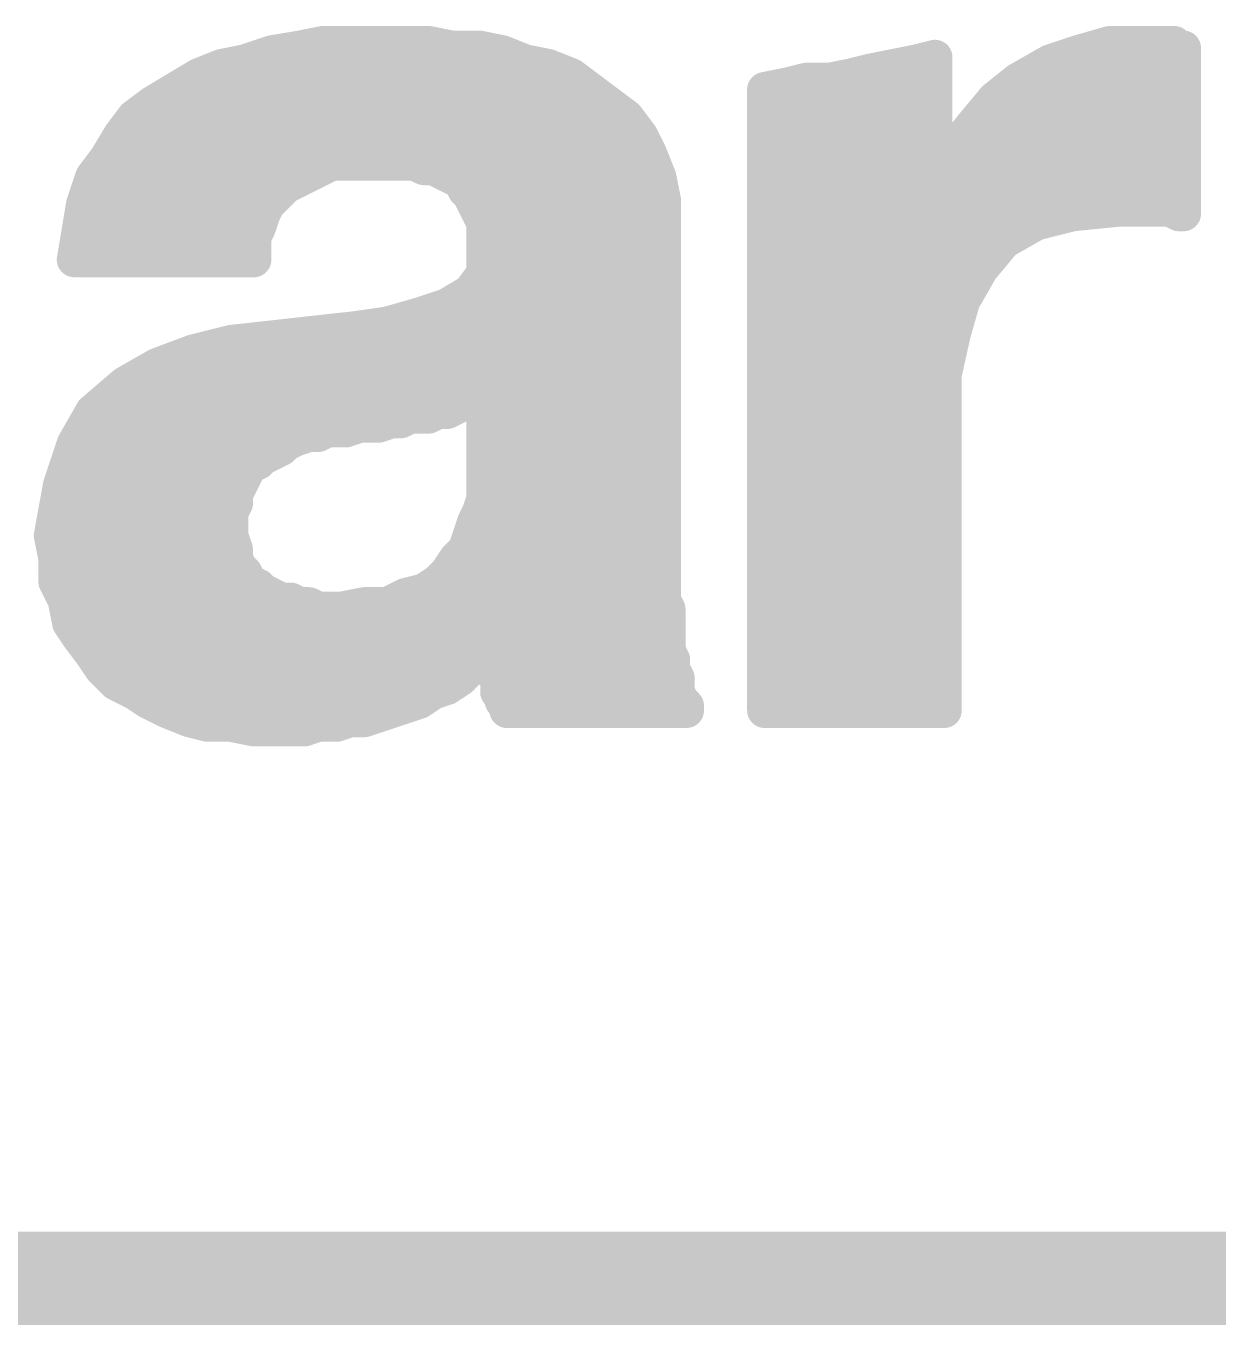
# Model space of a CAD drawing. Extents: x -53 to 61, y -36 to 25.
# Drawn here: x 8.834 to 11.425, y -10.516 to -7.691 of the extents above; entities that cross this region are included whole.
import ezdxf

# ---------------------------------------------------------------- set-up
doc = ezdxf.new("R2010")
doc.units = 0
for name, color, linetype in [('1', 12, 'CONTINUOUS'), ('16', 132, 'CONTINUOUS'), ('20', 53, 'CONTINUOUS'), ('21', 41, 'CONTINUOUS')]:
    doc.layers.add(name, color=color, linetype=linetype)

msp = doc.modelspace()

# ---------------------------------------------------------------- linework, layer by layer
at = {"layer": '1', "const_width": 0.2032}
msp.add_lwpolyline([(-26.162, -10.414), (26.162, -10.414)], dxfattribs=at)
at = {"layer": '16', "const_width": 0.2032}
msp.add_lwpolyline([(-26.162, -10.414), (26.162, -10.414)], dxfattribs=at)
at = {"layer": '20', "const_width": 0.2032}
msp.add_lwpolyline([(-18.2245, -10.414), (18.2245, -10.414)], dxfattribs=at)
at = {"layer": '21', "const_width": 0.0762}
for points in [[(9.3695, -7.7495), (9.4295, -7.7395)], [(9.4295, -7.7395), (9.4795, -7.7295)], [(9.4795, -7.7295), (9.7095, -7.7295)], [(9.7095, -7.7295), (9.7595, -7.7395)], [(9.7595, -7.7395), (9.8195, -7.7395)], [(9.8195, -7.7395), (9.8695, -7.7495)], [(11.1195, -7.7495), (11.1895, -7.7295)], [(11.1895, -7.7295), (11.3295, -7.7295)], [(11.3295, -7.7295), (11.3395, -7.7395)], [(11.3395, -7.7395), (11.3495, -7.7395)], [(11.3495, -7.7395), (11.3495, -8.0995)], [(9.2595, -7.7795), (9.3095, -7.7695)], [(9.295, -7.7724), (9.934, -7.7724)], [(9.3095, -7.7695), (9.3695, -7.7495)], [(9.8695, -7.7495), (9.9195, -7.7695)], [(9.9195, -7.7695), (9.9695, -7.7795)], [(10.7195, -7.7795), (10.7695, -7.7695)], [(10.755, -7.7724), (10.8095, -7.7724)], [(10.7695, -7.7695), (10.8095, -7.7595)], [(10.8095, -7.7595), (10.8095, -8.0295)], [(10.9895, -7.8095), (11.0595, -7.7695)], [(11.0544, -7.7724), (11.3495, -7.7724)], [(11.0595, -7.7695), (11.1195, -7.7495)], [(9.1595, -7.8295), (9.2095, -7.7995)], [(9.2095, -7.7995), (9.2595, -7.7795)], [(9.9695, -7.7795), (10.0195, -7.7995)], [(10.0195, -7.7995), (10.0595, -7.8295)], [(10.5795, -7.8095), (10.6295, -7.7995)], [(10.6295, -7.7995), (10.6695, -7.7895)], [(10.6695, -7.7895), (10.7195, -7.7795)], [(9.1095, -7.8595), (9.1595, -7.8295)], [(10.0595, -7.8295), (10.0995, -7.8595)], [(10.4395, -7.8295), (10.4895, -7.8195)], [(10.4395, -7.9995), (10.4395, -7.8295)], [(10.4895, -7.8195), (10.5295, -7.8095)], [(10.5295, -7.8095), (10.5795, -7.8095)], [(10.9395, -7.8495), (10.9895, -7.8095)], [(9.0695, -7.8895), (9.1095, -7.8595)], [(9.1277, -7.8486), (10.085, -7.8486)], [(10.0995, -7.8595), (10.1395, -7.8895)], [(10.4395, -7.8486), (10.8095, -7.8486)], [(10.8895, -7.9095), (10.9395, -7.8495)], [(10.9406, -7.8486), (11.3495, -7.8486)], [(9.0395, -7.9295), (9.0695, -7.8895)], [(10.1395, -7.8895), (10.1695, -7.9295)], [(10.8495, -7.9595), (10.8895, -7.9095)], [(9.0095, -7.9795), (9.0395, -7.9295)], [(9.043, -7.9248), (10.166, -7.9248)], [(10.1695, -7.9295), (10.1895, -7.9695)], [(10.4395, -7.9248), (10.8095, -7.9248)], [(10.8773, -7.9248), (11.3495, -7.9248)], [(10.1895, -7.9695), (10.2095, -8.0195)], [(10.8095, -8.0295), (10.8495, -7.9595)], [(8.9795, -8.0195), (9.0095, -7.9795)], [(8.9934, -8.001), (9.4765, -8.001)], [(9.4795, -7.9995), (9.4595, -8.0095)], [(9.4995, -7.9895), (9.4795, -7.9995)], [(9.6795, -7.9895), (9.4995, -7.9895)], [(9.6995, -7.9995), (9.6795, -7.9895)], [(9.7195, -7.9995), (9.6995, -7.9995)], [(9.7395, -8.0095), (9.7195, -7.9995)], [(9.7225, -8.001), (10.2021, -8.001)], [(10.4395, -9.1795), (10.4395, -7.9995)], [(10.4395, -8.001), (10.8095, -8.001)], [(10.8258, -8.001), (11.3495, -8.001)], [(8.9595, -8.0795), (8.9795, -8.0195)], [(9.4195, -8.0295), (9.3995, -8.0395)], [(9.4395, -8.0195), (9.4195, -8.0295)], [(9.4595, -8.0095), (9.4395, -8.0195)], [(9.7595, -8.0195), (9.7395, -8.0095)], [(9.7795, -8.0295), (9.7595, -8.0195)], [(9.7895, -8.0495), (9.7795, -8.0295)], [(10.2095, -8.0195), (10.2195, -8.0695)], [(9.3895, -8.0495), (9.3695, -8.0695)], [(9.3995, -8.0395), (9.3895, -8.0495)], [(9.7995, -8.0595), (9.7895, -8.0495)], [(8.9495, -8.1395), (8.9595, -8.0795)], [(8.9603, -8.0772), (9.3618, -8.0772)], [(9.3595, -8.0795), (9.3495, -8.0995)], [(9.3695, -8.0695), (9.3595, -8.0795)], [(9.8095, -8.0795), (9.7995, -8.0595)], [(9.8084, -8.0772), (10.2195, -8.0772)], [(9.8195, -8.0995), (9.8095, -8.0795)], [(10.2195, -8.0695), (10.2195, -8.9395)], [(10.4395, -8.0772), (11.3495, -8.0772)], [(9.3495, -8.0995), (9.3395, -8.1295)], [(9.8295, -8.1195), (9.8195, -8.0995)], [(11.1095, -8.0995), (11.0295, -8.1195)], [(11.2095, -8.0895), (11.1095, -8.0995)], [(11.3195, -8.0895), (11.2095, -8.0895)], [(11.3395, -8.0995), (11.3195, -8.0895)], [(11.3495, -8.0995), (11.3395, -8.0995)], [(8.9395, -8.1995), (8.9495, -8.1395)], [(9.3395, -8.1295), (9.3295, -8.1495)], [(9.8295, -8.2295), (9.8295, -8.1195)], [(11.0295, -8.1195), (10.9595, -8.1595)], [(8.9472, -8.1534), (9.3295, -8.1534)], [(9.3295, -8.1495), (9.3295, -8.1995)], [(9.8295, -8.1534), (10.2195, -8.1534)], [(10.4395, -8.1534), (10.9702, -8.1534)], [(10.9595, -8.1595), (10.9095, -8.2195)], [(9.3295, -8.1995), (8.9395, -8.1995)], [(10.9095, -8.2195), (10.8695, -8.2895)], [(9.7995, -8.2695), (9.8295, -8.2295)], [(9.8294, -8.2296), (10.2195, -8.2296)], [(10.4395, -8.2296), (10.9037, -8.2296)], [(9.7495, -8.2995), (9.7995, -8.2695)], [(9.6895, -8.3195), (9.7495, -8.2995)], [(9.7306, -8.3058), (10.2195, -8.3058)], [(10.4395, -8.3058), (10.8648, -8.3058)], [(10.8695, -8.2895), (10.8495, -8.3595)], [(9.5495, -8.3495), (9.6195, -8.3395)], [(9.6195, -8.3395), (9.6895, -8.3195)], [(9.6195, -8.3395), (9.6695, -8.5395)], [(9.6695, -8.5395), (9.6195, -8.3395)], [(9.2795, -8.3795), (9.3695, -8.3695)], [(9.3695, -8.3695), (9.4595, -8.3595)], [(9.4495, -8.5795), (9.3695, -8.3695)], [(9.3695, -8.3695), (9.4495, -8.5795)], [(9.4595, -8.3595), (9.5495, -8.3495)], [(10.8495, -8.3595), (10.8295, -8.4495)], [(9.1995, -8.3995), (9.2795, -8.3795)], [(9.2695, -8.382), (9.3743, -8.382)], [(9.3743, -8.382), (9.6301, -8.382)], [(9.6301, -8.382), (10.2195, -8.382)], [(10.4395, -8.382), (10.8445, -8.382)], [(9.1195, -8.4295), (9.1995, -8.3995)], [(9.0495, -8.4695), (9.1195, -8.4295)], [(10.8295, -8.4495), (10.8295, -9.1795)], [(8.9795, -8.5295), (9.0495, -8.4695)], [(9.0693, -8.4582), (9.4033, -8.4582)], [(9.4033, -8.4582), (9.6492, -8.4582)], [(9.6492, -8.4582), (10.2195, -8.4582)], [(10.4395, -8.4582), (10.8295, -8.4582)], [(9.7895, -8.5095), (9.7695, -8.5195)], [(9.8095, -8.5095), (9.7895, -8.5095)], [(9.8195, -8.4995), (9.8095, -8.5095)], [(9.8295, -8.4895), (9.8195, -8.4995)], [(9.8295, -8.7195), (9.8295, -8.4895)], [(8.9395, -8.5995), (8.9795, -8.5295)], [(8.9767, -8.5344), (9.4323, -8.5344)], [(9.4323, -8.5344), (9.6682, -8.5344)], [(9.6682, -8.5344), (9.7197, -8.5344)], [(9.7295, -8.5295), (9.7095, -8.5395)], [(9.7495, -8.5295), (9.7295, -8.5295)], [(9.7695, -8.5195), (9.7495, -8.5295)], [(9.8295, -8.5344), (10.2195, -8.5344)], [(10.4395, -8.5344), (10.8295, -8.5344)], [(9.5595, -8.5595), (9.5295, -8.5695)], [(9.5995, -8.5595), (9.5595, -8.5595)], [(9.6295, -8.5495), (9.5995, -8.5595)], [(9.6495, -8.5495), (9.6295, -8.5495)], [(9.6695, -8.5395), (9.6495, -8.5495)], [(9.7095, -8.5395), (9.6695, -8.5395)], [(9.4195, -8.5895), (9.3995, -8.5995)], [(9.4495, -8.5795), (9.4195, -8.5895)], [(9.4695, -8.5795), (9.4495, -8.5795)], [(9.4895, -8.5695), (9.4695, -8.5795)], [(9.5295, -8.5695), (9.4895, -8.5695)], [(8.9095, -8.6895), (8.9395, -8.5995)], [(8.9358, -8.6106), (9.3873, -8.6106)], [(9.3695, -8.6195), (9.3495, -8.6295)], [(9.3895, -8.6095), (9.3695, -8.6195)], [(9.3995, -8.5995), (9.3895, -8.6095)], [(9.8295, -8.6106), (10.2195, -8.6106)], [(10.4395, -8.6106), (10.8295, -8.6106)], [(9.3195, -8.6495), (9.3095, -8.6695)], [(9.3395, -8.6395), (9.3195, -8.6495)], [(9.3495, -8.6295), (9.3395, -8.6395)], [(9.3095, -8.6695), (9.2995, -8.6895)], [(8.8895, -8.7995), (8.9095, -8.6895)], [(8.9104, -8.6868), (9.3009, -8.6868)], [(9.2995, -8.6895), (9.2895, -8.7095)], [(9.8295, -8.6868), (10.2195, -8.6868)], [(10.4395, -8.6868), (10.8295, -8.6868)], [(9.2895, -8.7295), (9.2795, -8.7495)], [(9.2895, -8.7095), (9.2895, -8.7295)], [(9.8195, -8.7495), (9.8295, -8.7195)], [(8.8961, -8.763), (9.2795, -8.763)], [(9.2795, -8.7495), (9.2795, -8.7995)], [(9.8095, -8.7695), (9.8195, -8.7495)], [(9.8128, -8.763), (10.2195, -8.763)], [(10.4395, -8.763), (10.8295, -8.763)], [(9.7995, -8.7995), (9.8095, -8.7695)], [(8.8995, -8.8495), (8.8895, -8.7995)], [(9.2795, -8.7995), (9.2895, -8.8295)], [(9.7895, -8.8295), (9.7995, -8.7995)], [(8.8974, -8.8392), (9.2895, -8.8392)], [(8.8995, -8.8995), (8.8995, -8.8495)], [(9.2895, -8.8295), (9.2895, -8.8495)], [(9.2895, -8.8495), (9.2995, -8.8695)], [(9.7495, -8.8795), (9.7695, -8.8495)], [(9.7695, -8.8495), (9.7895, -8.8295)], [(9.7798, -8.8392), (10.2195, -8.8392)], [(10.4395, -8.8392), (10.8295, -8.8392)], [(9.2995, -8.8695), (9.3095, -8.8795)], [(8.9195, -8.9395), (8.8995, -8.8995)], [(9.3095, -8.8795), (9.3195, -8.8995)], [(9.3195, -8.8995), (9.3395, -8.9095)], [(9.6995, -8.9195), (9.7295, -8.8995)], [(9.7295, -8.8995), (9.7495, -8.8795)], [(8.9075, -8.9154), (9.3454, -8.9154)], [(9.3395, -8.9095), (9.3495, -8.9195)], [(9.3495, -8.9195), (9.3695, -8.9295)], [(9.3695, -8.9295), (9.3895, -8.9395)], [(9.6195, -8.9495), (9.6595, -8.9295)], [(9.6595, -8.9295), (9.6995, -8.9195)], [(9.7057, -8.9154), (10.2195, -8.9154)], [(10.4395, -8.9154), (10.8295, -8.9154)], [(8.9295, -8.9895), (8.9195, -8.9395)], [(9.3895, -8.9395), (9.4095, -8.9395)], [(9.4095, -8.9395), (9.4295, -8.9495)], [(9.4295, -8.9495), (9.4495, -8.9495)], [(9.4495, -8.9495), (9.4695, -8.9595)], [(9.4695, -8.9595), (9.5195, -8.9595)], [(9.5195, -8.9595), (9.5695, -8.9495)], [(9.5695, -8.9495), (9.6195, -8.9495)], [(10.2195, -8.9395), (10.2295, -8.9595)], [(10.2295, -8.9595), (10.2295, -9.0495)], [(8.9495, -9.0195), (8.9295, -8.9895)], [(8.9309, -8.9916), (10.2295, -8.9916)], [(10.4395, -8.9916), (10.8295, -8.9916)], [(8.9795, -9.0595), (8.9495, -9.0195)], [(9.8495, -9.0395), (9.8295, -9.0695)], [(9.8495, -9.0995), (9.8495, -9.0395)], [(8.9995, -9.0895), (8.9795, -9.0595)], [(8.985, -9.0678), (9.8306, -9.0678)], [(9.8295, -9.0695), (9.7995, -9.0895)], [(9.8495, -9.0678), (10.2386, -9.0678)], [(10.2295, -9.0495), (10.2395, -9.0695)], [(10.2395, -9.0695), (10.2395, -9.0895)], [(10.4395, -9.0678), (10.8295, -9.0678)], [(9.0295, -9.1195), (8.9995, -9.0895)], [(9.7995, -9.0895), (9.7795, -9.1095)], [(9.8595, -9.1095), (9.8495, -9.0995)], [(10.2395, -9.0895), (10.2495, -9.1095)], [(9.0695, -9.1395), (9.0295, -9.1195)], [(9.7495, -9.1295), (9.7195, -9.1395)], [(9.7795, -9.1095), (9.7495, -9.1295)], [(9.8595, -9.1395), (9.8595, -9.1095)], [(10.2495, -9.1095), (10.2495, -9.1395)], [(9.0995, -9.1595), (9.0695, -9.1395)], [(9.0762, -9.144), (9.7127, -9.144)], [(9.1395, -9.1795), (9.0995, -9.1595)], [(9.6895, -9.1595), (9.6595, -9.1695)], [(9.7195, -9.1395), (9.6895, -9.1595)], [(9.8695, -9.1495), (9.8595, -9.1395)], [(9.864, -9.144), (10.2518, -9.144)], [(9.8695, -9.1595), (9.8695, -9.1495)], [(9.8795, -9.1695), (9.8695, -9.1595)], [(10.2495, -9.1395), (10.2595, -9.1595)], [(10.2595, -9.1595), (10.2695, -9.1695)], [(10.4395, -9.144), (10.8295, -9.144)], [(9.1895, -9.1995), (9.1395, -9.1795)], [(9.6295, -9.1795), (9.5995, -9.1895)], [(9.6595, -9.1695), (9.6295, -9.1795)], [(9.8795, -9.1795), (9.8795, -9.1695)], [(10.2695, -9.1795), (9.8795, -9.1795)], [(10.2695, -9.1695), (10.2695, -9.1795)], [(10.8295, -9.1795), (10.4395, -9.1795)], [(9.2295, -9.2095), (9.1895, -9.1995)], [(9.2795, -9.2095), (9.2295, -9.2095)], [(9.3295, -9.2195), (9.2795, -9.2095)], [(9.4695, -9.2095), (9.4395, -9.2195)], [(9.5095, -9.2095), (9.4695, -9.2095)], [(9.5395, -9.1995), (9.5095, -9.2095)], [(9.5695, -9.1995), (9.5395, -9.1995)], [(9.5995, -9.1895), (9.5695, -9.1995)], [(9.4395, -9.2195), (9.3295, -9.2195)]]:
    msp.add_lwpolyline(points, dxfattribs=at)
at = {"layer": '21', "const_width": 0.0381}
for points in [[(9.4258, -7.7208, 1), (9.4332, -7.7582)], [(9.4326, -7.7583, 1), (9.4264, -7.7207)], [(9.4795, -7.7105, 1), (9.4795, -7.7486)], [(9.4832, -7.7482, 1), (9.4758, -7.7108)], [(9.7132, -7.7108, 1), (9.7058, -7.7482)], [(9.7095, -7.7486, 1), (9.7095, -7.7105)], [(9.7595, -7.7205, 1), (9.7595, -7.7586)], [(9.7558, -7.7582, 1), (9.7632, -7.7208)], [(9.8232, -7.7208, 1), (9.8158, -7.7582)], [(9.8195, -7.7586, 1), (9.8195, -7.7205)], [(11.1895, -7.7105, 1), (11.1895, -7.7486)], [(11.1947, -7.7478, 1), (11.1843, -7.7112)], [(11.343, -7.716, 1), (11.316, -7.743)], [(11.3395, -7.7205, 1), (11.3395, -7.7586)], [(11.326, -7.753, 1), (11.353, -7.726)], [(11.3295, -7.7486, 1), (11.3295, -7.7105)], [(11.3686, -7.7395, 1), (11.3305, -7.7395)], [(11.3495, -7.7586, 1), (11.3495, -7.7205)], [(9.295, -7.7534, 1), (9.295, -7.7915)], [(9.3035, -7.7514, 1), (9.3155, -7.7876)], [(9.3132, -7.7882, 1), (9.3058, -7.7508)], [(9.3664, -7.7307, 1), (9.3726, -7.7683)], [(9.3755, -7.7676, 1), (9.3635, -7.7314)], [(9.8766, -7.7318, 1), (9.8624, -7.7672)], [(9.8658, -7.7682, 1), (9.8732, -7.7308)], [(9.9232, -7.7508, 1), (9.9158, -7.7882)], [(9.9124, -7.7872, 1), (9.9266, -7.7518)], [(9.934, -7.7915, 1), (9.934, -7.7534)], [(10.755, -7.7534, 1), (10.755, -7.7915)], [(10.7649, -7.751, 1), (10.7741, -7.788)], [(10.7732, -7.7882, 1), (10.7658, -7.7508)], [(10.8285, -7.7595, 1), (10.7904, -7.7595)], [(10.8141, -7.778, 1), (10.8049, -7.741)], [(10.8095, -7.7915, 1), (10.8095, -7.7534)], [(11.0544, -7.7534, 1), (11.0544, -7.7915)], [(11.0535, -7.7514, 1), (11.0655, -7.7876)], [(11.069, -7.786, 1), (11.05, -7.753)], [(11.1143, -7.7312, 1), (11.1247, -7.7678)], [(11.1255, -7.7676, 1), (11.1135, -7.7314)], [(11.3495, -7.7915, 1), (11.3495, -7.7534)], [(9.2024, -7.7818, 1), (9.2166, -7.8172)], [(9.2193, -7.8158, 1), (9.1997, -7.7832)], [(9.2558, -7.7608, 1), (9.2632, -7.7982)], [(9.2666, -7.7972, 1), (9.2524, -7.7618)], [(9.9766, -7.7618, 1), (9.9624, -7.7972)], [(9.9658, -7.7982, 1), (9.9732, -7.7608)], [(10.0309, -7.7843, 1), (10.0081, -7.8147)], [(10.0124, -7.8172, 1), (10.0266, -7.7818)], [(10.6249, -7.781, 1), (10.6341, -7.818)], [(10.6332, -7.8182, 1), (10.6258, -7.7808)], [(10.6658, -7.7708, 1), (10.6732, -7.8082)], [(10.6741, -7.808, 1), (10.6649, -7.771)], [(10.7158, -7.7608, 1), (10.7232, -7.7982)], [(10.7232, -7.7982, 1), (10.7158, -7.7608)], [(9.1497, -7.8132, 1), (9.1693, -7.8458)], [(9.1693, -7.8458, 1), (9.1497, -7.8132)], [(10.0709, -7.8143, 1), (10.0481, -7.8447)], [(10.4358, -7.8108, 1), (10.4432, -7.8482)], [(10.4586, -7.8295, 1), (10.4205, -7.8295)], [(10.4849, -7.801, 1), (10.4941, -7.838)], [(10.4932, -7.8382, 1), (10.4858, -7.8008)], [(10.5295, -7.7905, 1), (10.5295, -7.8286)], [(10.5341, -7.828, 1), (10.5249, -7.791)], [(10.5758, -7.7908, 1), (10.5832, -7.8282)], [(10.5795, -7.8286, 1), (10.5795, -7.7905)], [(10.98, -7.793, 1), (10.999, -7.826)], [(11.0014, -7.8244, 1), (10.9776, -7.7946)], [(9.1209, -7.8747, 1), (9.0981, -7.8443)], [(9.1277, -7.8296, 1), (9.1277, -7.8677)], [(10.0481, -7.8447, 1), (10.0709, -7.8143)], [(10.1109, -7.8443, 1), (10.0881, -7.8747)], [(10.085, -7.8677, 1), (10.085, -7.8296)], [(10.4395, -7.8296, 1), (10.4395, -7.8677)], [(10.8095, -7.8677, 1), (10.8095, -7.8296)], [(10.9276, -7.8346, 1), (10.9514, -7.8644)], [(10.9406, -7.8296, 1), (10.9406, -7.8677)], [(10.9541, -7.8617, 1), (10.9249, -7.8373)], [(11.3495, -7.8677, 1), (11.3495, -7.8296)], [(9.0997, -7.8432, 1), (9.1193, -7.8758)], [(10.0881, -7.8747, 1), (10.1109, -7.8443)], [(9.0581, -7.8743, 1), (9.0809, -7.9047)], [(9.0847, -7.9009, 1), (9.0543, -7.8781)], [(10.1547, -7.8781, 1), (10.1243, -7.9009)], [(10.1281, -7.9047, 1), (10.1509, -7.8743)], [(10.8749, -7.8973, 1), (10.9041, -7.9217)], [(10.9044, -7.9214, 1), (10.8746, -7.8976)], [(9.0243, -7.9181, 1), (9.0547, -7.9409)], [(9.0558, -7.9393, 1), (9.0232, -7.9197)], [(9.043, -7.9058, 1), (9.043, -7.9439)], [(10.1865, -7.921, 1), (10.1525, -7.938)], [(10.1543, -7.9409, 1), (10.1847, -7.9181)], [(10.166, -7.9439, 1), (10.166, -7.9058)], [(10.4395, -7.9058, 1), (10.4395, -7.9439)], [(10.8095, -7.9439, 1), (10.8095, -7.9058)], [(10.8773, -7.9058, 1), (10.8773, -7.9439)], [(11.3495, -7.9439, 1), (11.3495, -7.9058)], [(10.2072, -7.9624, 1), (10.1718, -7.9766)], [(10.8346, -7.9476, 1), (10.8644, -7.9714)], [(10.866, -7.969, 1), (10.833, -7.95)], [(8.9934, -7.982, 1), (8.9934, -8.0201)], [(8.9932, -7.9697, 1), (9.0258, -7.9893)], [(9.0247, -7.9909, 1), (8.9943, -7.9681)], [(9.471, -7.9825, 1), (9.488, -8.0165)], [(9.488, -8.0165, 1), (9.471, -7.9825)], [(9.4765, -8.0201, 1), (9.4765, -7.982)], [(9.4995, -7.9705, 1), (9.4995, -8.0085)], [(9.508, -8.0065, 1), (9.491, -7.9725)], [(9.688, -7.9725, 1), (9.671, -8.0065)], [(9.6795, -8.0085, 1), (9.6795, -7.9705)], [(9.6995, -7.9805, 1), (9.6995, -8.0185)], [(9.691, -8.0165, 1), (9.708, -7.9825)], [(9.728, -7.9825, 1), (9.711, -8.0165)], [(9.7225, -7.982, 1), (9.7225, -8.0201)], [(9.7195, -8.0185, 1), (9.7195, -7.9805)], [(10.1725, -7.978, 1), (10.2065, -7.961)], [(10.2021, -8.0201, 1), (10.2021, -7.982)], [(10.4395, -7.982, 1), (10.4395, -8.0201)], [(10.4586, -7.9995, 1), (10.4205, -7.9995)], [(10.8258, -7.982, 1), (10.8258, -8.0201)], [(10.8095, -8.0201, 1), (10.8095, -7.982)], [(11.3495, -8.0201, 1), (11.3495, -7.982)], [(8.9643, -8.0081, 1), (8.9947, -8.0309)], [(8.9976, -8.0255, 1), (8.9614, -8.0135)], [(9.428, -8.0465, 1), (9.411, -8.0125)], [(9.431, -8.0025, 1), (9.448, -8.0365)], [(9.448, -8.0365, 1), (9.431, -8.0025)], [(9.451, -7.9925, 1), (9.468, -8.0265)], [(9.468, -8.0265, 1), (9.451, -7.9925)], [(9.748, -7.9925, 1), (9.731, -8.0265)], [(9.731, -8.0265, 1), (9.748, -7.9925)], [(9.768, -8.0025, 1), (9.751, -8.0365)], [(9.751, -8.0365, 1), (9.768, -8.0025)], [(9.7965, -8.021, 1), (9.7625, -8.038)], [(10.2282, -8.0158, 1), (10.1908, -8.0232)], [(10.4205, -7.9995, 1), (10.4586, -7.9995)], [(9.376, -8.036, 1), (9.403, -8.063)], [(9.403, -8.063, 1), (9.376, -8.036)], [(9.391, -8.0225, 1), (9.408, -8.0565)], [(9.413, -8.053, 1), (9.386, -8.026)], [(9.411, -8.0125, 1), (9.428, -8.0465)], [(9.803, -8.036, 1), (9.776, -8.063)], [(9.771, -8.0465, 1), (9.788, -8.0125)], [(10.1918, -8.0266, 1), (10.2272, -8.0124)], [(10.7904, -8.0295, 1), (10.8285, -8.0295)], [(10.793, -8.02, 1), (10.826, -8.039)], [(8.9783, -8.0826, 1), (8.9407, -8.0764)], [(8.9603, -8.0582, 1), (8.9603, -8.0963)], [(9.346, -8.066, 1), (9.373, -8.093)], [(9.3765, -8.088, 1), (9.3425, -8.071)], [(9.356, -8.056, 1), (9.383, -8.083)], [(9.383, -8.083, 1), (9.356, -8.056)], [(9.3618, -8.0963, 1), (9.3618, -8.0582)], [(9.7725, -8.058, 1), (9.8065, -8.041)], [(9.8165, -8.051, 1), (9.7825, -8.068)], [(9.786, -8.073, 1), (9.813, -8.046)], [(9.8084, -8.0582, 1), (9.8084, -8.0963)], [(9.8265, -8.071, 1), (9.7925, -8.088)], [(10.2386, -8.0695, 1), (10.2005, -8.0695)], [(10.2008, -8.0732, 1), (10.2382, -8.0658)], [(10.2195, -8.0963, 1), (10.2195, -8.0582)], [(10.4395, -8.0582, 1), (10.4395, -8.0963)], [(11.3495, -8.0963, 1), (11.3495, -8.0582)], [(8.9414, -8.0735, 1), (8.9776, -8.0855)], [(9.3325, -8.091, 1), (9.3665, -8.108)], [(9.3676, -8.1055, 1), (9.3314, -8.0935)], [(9.7925, -8.088, 1), (9.8265, -8.071)], [(9.8365, -8.091, 1), (9.8025, -8.108)], [(9.8025, -8.108, 1), (9.8365, -8.091)], [(11.1076, -8.0805, 1), (11.1114, -8.1185)], [(11.1141, -8.118, 1), (11.1049, -8.081)], [(11.2095, -8.0705, 1), (11.2095, -8.1086)], [(11.2114, -8.1085, 1), (11.2076, -8.0705)], [(11.328, -8.0725, 1), (11.311, -8.1065)], [(11.3195, -8.1086, 1), (11.3195, -8.0705)], [(11.3395, -8.0805, 1), (11.3395, -8.1186)], [(11.331, -8.1165, 1), (11.348, -8.0825)], [(11.3495, -8.1186, 1), (11.3495, -8.0805)], [(8.9683, -8.1426, 1), (8.9307, -8.1364)], [(9.3214, -8.1235, 1), (9.3576, -8.1355)], [(9.3565, -8.138, 1), (9.3225, -8.121)], [(9.8486, -8.1195, 1), (9.8105, -8.1195)], [(9.8125, -8.128, 1), (9.8465, -8.111)], [(11.0249, -8.101, 1), (11.0341, -8.138)], [(11.039, -8.136, 1), (11.02, -8.103)], [(11.3305, -8.0995, 1), (11.3686, -8.0995)], [(8.9472, -8.1343, 1), (8.9472, -8.1724)], [(8.9307, -8.1364, 1), (8.9683, -8.1426)], [(9.3486, -8.1495, 1), (9.3105, -8.1495)], [(9.3125, -8.141, 1), (9.3465, -8.158)], [(9.3295, -8.1724, 1), (9.3295, -8.1343)], [(9.8295, -8.1343, 1), (9.8295, -8.1724)], [(10.2195, -8.1724, 1), (10.2195, -8.1343)], [(10.4395, -8.1343, 1), (10.4395, -8.1724)], [(10.95, -8.143, 1), (10.969, -8.176)], [(10.9741, -8.1717, 1), (10.9449, -8.1473)], [(10.9702, -8.1724, 1), (10.9702, -8.1343)], [(8.9395, -8.1805, 1), (8.9395, -8.2186)], [(9.3295, -8.2186, 1), (9.3295, -8.1805)], [(8.9207, -8.1964, 1), (8.9583, -8.2026)], [(9.3105, -8.1995, 1), (9.3486, -8.1995)], [(10.8949, -8.2073, 1), (10.9241, -8.2317)], [(10.926, -8.229, 1), (10.893, -8.21)], [(9.8294, -8.2105, 1), (9.8294, -8.2486)], [(9.8105, -8.2295, 1), (9.8486, -8.2295)], [(9.8447, -8.2409, 1), (9.8143, -8.2181)], [(10.2195, -8.2486, 1), (10.2195, -8.2105)], [(10.4395, -8.2105, 1), (10.4395, -8.2486)], [(10.9037, -8.2486, 1), (10.9037, -8.2105)], [(9.7843, -8.2581, 1), (9.8147, -8.2809)], [(9.8093, -8.2858, 1), (9.7897, -8.2532)], [(9.7306, -8.2867, 1), (9.7306, -8.3248)], [(9.7397, -8.2832, 1), (9.7593, -8.3158)], [(9.7555, -8.3176, 1), (9.7435, -8.2814)], [(10.2195, -8.3248, 1), (10.2195, -8.2867)], [(10.4395, -8.2867, 1), (10.4395, -8.3248)], [(10.853, -8.28, 1), (10.886, -8.299)], [(10.8878, -8.2947, 1), (10.8512, -8.2843)], [(10.8648, -8.3248, 1), (10.8648, -8.2867)], [(9.638, -8.3349, 1), (9.601, -8.3441)], [(9.638, -8.3349, 1), (9.601, -8.3441)], [(9.6143, -8.3212, 1), (9.6247, -8.3578)], [(9.6222, -8.3584, 1), (9.6168, -8.3206)], [(9.6835, -8.3014, 1), (9.6955, -8.3376)], [(9.6947, -8.3378, 1), (9.6843, -8.3012)], [(9.3873, -8.3627, 1), (9.3517, -8.3763)], [(9.3873, -8.3627, 1), (9.3517, -8.3763)], [(9.3716, -8.3884, 1), (9.3674, -8.3506)], [(9.4574, -8.3406, 1), (9.4616, -8.3784)], [(9.4616, -8.3784, 1), (9.4574, -8.3406)], [(9.5468, -8.3306, 1), (9.5522, -8.3684)], [(9.5516, -8.3684, 1), (9.5474, -8.3306)], [(10.8681, -8.3636, 1), (10.8309, -8.3554)], [(9.2695, -8.3629, 1), (9.2695, -8.401)], [(9.2774, -8.3606, 1), (9.2816, -8.3984)], [(9.2841, -8.398, 1), (9.2749, -8.361)], [(9.3674, -8.3506, 1), (9.3716, -8.3884)], [(9.3743, -8.3629, 1), (9.3743, -8.401)], [(9.3743, -8.401, 1), (9.3743, -8.3629)], [(9.6301, -8.3629, 1), (9.6301, -8.401)], [(9.6301, -8.401, 1), (9.6301, -8.3629)], [(10.2195, -8.401, 1), (10.2195, -8.3629)], [(10.4395, -8.3629, 1), (10.4395, -8.401)], [(10.8312, -8.3543, 1), (10.8678, -8.3647)], [(10.8445, -8.401, 1), (10.8445, -8.3629)], [(9.1949, -8.381, 1), (9.2041, -8.418)], [(9.2062, -8.4173, 1), (9.1928, -8.3817)], [(9.1128, -8.4117, 1), (9.1262, -8.4473)], [(9.129, -8.446, 1), (9.11, -8.413)], [(10.8486, -8.4495, 1), (10.8105, -8.4495)], [(9.04, -8.453, 1), (9.059, -8.486)], [(9.0619, -8.484, 1), (9.0371, -8.455)], [(9.0693, -8.4391, 1), (9.0693, -8.4772)], [(9.4033, -8.4391, 1), (9.4033, -8.4772)], [(9.4033, -8.4772, 1), (9.4033, -8.4391)], [(9.6492, -8.4391, 1), (9.6492, -8.4772)], [(9.6492, -8.4772, 1), (9.6492, -8.4391)], [(10.2195, -8.4772, 1), (10.2195, -8.4391)], [(10.4395, -8.4391, 1), (10.4395, -8.4772)], [(10.8109, -8.4454, 1), (10.8481, -8.4536)], [(10.8295, -8.4772, 1), (10.8295, -8.4391)], [(9.7895, -8.4905, 1), (9.7895, -8.5286)], [(9.798, -8.5265, 1), (9.781, -8.4925)], [(9.806, -8.486, 1), (9.833, -8.513)], [(9.833, -8.513, 1), (9.806, -8.486)], [(9.8095, -8.5286, 1), (9.8095, -8.4905)], [(9.8486, -8.4895, 1), (9.8105, -8.4895)], [(9.843, -8.503, 1), (9.816, -8.476)], [(8.9767, -8.5153, 1), (8.9767, -8.5534)], [(8.9671, -8.515, 1), (8.9919, -8.544)], [(8.996, -8.539, 1), (8.963, -8.52)], [(9.4323, -8.5153, 1), (9.4323, -8.5534)], [(9.4323, -8.5534, 1), (9.4323, -8.5153)], [(9.6682, -8.5153, 1), (9.6682, -8.5534)], [(9.6682, -8.5534, 1), (9.6682, -8.5153)], [(9.7295, -8.5105, 1), (9.7295, -8.5486)], [(9.7197, -8.5534, 1), (9.7197, -8.5153)], [(9.738, -8.5465, 1), (9.721, -8.5125)], [(9.741, -8.5125, 1), (9.758, -8.5465)], [(9.7495, -8.5486, 1), (9.7495, -8.5105)], [(9.761, -8.5025, 1), (9.778, -8.5365)], [(9.778, -8.5365, 1), (9.761, -8.5025)], [(9.796, -8.496, 1), (9.823, -8.523)], [(9.8295, -8.5153, 1), (9.8295, -8.5534)], [(10.2195, -8.5534, 1), (10.2195, -8.5153)], [(10.4395, -8.5153, 1), (10.4395, -8.5534)], [(10.8295, -8.5534, 1), (10.8295, -8.5153)], [(9.5595, -8.5404, 1), (9.5595, -8.5785)], [(9.5655, -8.5776, 1), (9.5535, -8.5414)], [(9.5935, -8.5414, 1), (9.6055, -8.5776)], [(9.5995, -8.5785, 1), (9.5995, -8.5404)], [(9.6295, -8.5305, 1), (9.6295, -8.5686)], [(9.6355, -8.5676, 1), (9.6235, -8.5314)], [(9.641, -8.5325, 1), (9.658, -8.5665)], [(9.6495, -8.5686, 1), (9.6495, -8.5305)], [(9.6695, -8.5205, 1), (9.6695, -8.5586)], [(9.651, -8.5441, 1), (9.688, -8.5349)], [(9.651, -8.5441, 1), (9.688, -8.5349)], [(9.678, -8.5565, 1), (9.661, -8.5225)], [(9.701, -8.5225, 1), (9.718, -8.5565)], [(9.7095, -8.5586, 1), (9.7095, -8.5205)], [(9.4135, -8.5714, 1), (9.4255, -8.6076)], [(9.428, -8.6065, 1), (9.411, -8.5725)], [(9.4495, -8.5605, 1), (9.4495, -8.5986)], [(9.4317, -8.5863, 1), (9.4673, -8.5727)], [(9.4317, -8.5863, 1), (9.4673, -8.5727)], [(9.4555, -8.5976, 1), (9.4435, -8.5614)], [(9.461, -8.5625, 1), (9.478, -8.5965)], [(9.4695, -8.5986, 1), (9.4695, -8.5605)], [(9.4895, -8.5504, 1), (9.4895, -8.5885)], [(9.498, -8.5865, 1), (9.481, -8.5525)], [(9.5235, -8.5514, 1), (9.5355, -8.5876)], [(9.5295, -8.5885, 1), (9.5295, -8.5504)], [(8.9358, -8.5915, 1), (8.9358, -8.6296)], [(8.923, -8.59, 1), (8.956, -8.609)], [(8.9576, -8.6055, 1), (8.9214, -8.5935)], [(9.361, -8.6025, 1), (9.378, -8.6365)], [(9.378, -8.6365, 1), (9.361, -8.6025)], [(9.376, -8.596, 1), (9.403, -8.623)], [(9.391, -8.5825, 1), (9.408, -8.6165)], [(9.398, -8.6265, 1), (9.381, -8.5925)], [(9.413, -8.613, 1), (9.386, -8.586)], [(9.3873, -8.6296, 1), (9.3873, -8.5915)], [(9.8295, -8.5915, 1), (9.8295, -8.6296)], [(10.2195, -8.6296, 1), (10.2195, -8.5915)], [(10.4395, -8.5915, 1), (10.4395, -8.6296)], [(10.8295, -8.6296, 1), (10.8295, -8.5915)], [(9.311, -8.6325, 1), (9.328, -8.6665)], [(9.3365, -8.658, 1), (9.3025, -8.641)], [(9.326, -8.626, 1), (9.353, -8.653)], [(9.341, -8.6125, 1), (9.358, -8.6465)], [(9.348, -8.6565, 1), (9.331, -8.6225)], [(9.363, -8.643, 1), (9.336, -8.616)], [(9.2925, -8.661, 1), (9.3265, -8.678)], [(9.3265, -8.678, 1), (9.2925, -8.661)], [(8.8914, -8.6835, 1), (8.9276, -8.6955)], [(8.9282, -8.6929, 1), (8.8908, -8.6861)], [(8.9104, -8.6677, 1), (8.9104, -8.7058)], [(9.2825, -8.681, 1), (9.3165, -8.698)], [(9.3165, -8.698, 1), (9.2825, -8.681)], [(9.3009, -8.7058, 1), (9.3009, -8.6677)], [(9.8295, -8.6677, 1), (9.8295, -8.7058)], [(10.2195, -8.7058, 1), (10.2195, -8.6677)], [(10.4395, -8.6677, 1), (10.4395, -8.7058)], [(10.8295, -8.7058, 1), (10.8295, -8.6677)], [(9.2725, -8.701, 1), (9.3065, -8.718)], [(9.3086, -8.7095, 1), (9.2705, -8.7095)], [(9.3065, -8.738, 1), (9.2725, -8.721)], [(9.8476, -8.7255, 1), (9.8114, -8.7135)], [(8.8961, -8.7439, 1), (8.8961, -8.782)], [(9.2625, -8.741, 1), (9.2965, -8.758)], [(9.2986, -8.7495, 1), (9.2605, -8.7495)], [(9.2705, -8.7295, 1), (9.3086, -8.7295)], [(9.2795, -8.782, 1), (9.2795, -8.7439)], [(9.8128, -8.7439, 1), (9.8128, -8.782)], [(9.8014, -8.7435, 1), (9.8376, -8.7555)], [(9.8365, -8.758, 1), (9.8025, -8.741)], [(9.8105, -8.7195, 1), (9.8486, -8.7195)], [(10.2195, -8.782, 1), (10.2195, -8.7439)], [(10.4395, -8.7439, 1), (10.4395, -8.782)], [(10.8295, -8.782, 1), (10.8295, -8.7439)], [(9.7925, -8.761, 1), (9.8265, -8.778)], [(9.8276, -8.7755, 1), (9.7914, -8.7635)], [(8.9082, -8.7958, 1), (8.8708, -8.8032)], [(8.8708, -8.7961, 1), (8.9082, -8.8029)], [(9.2976, -8.7935, 1), (9.2614, -8.8055)], [(9.2605, -8.7995, 1), (9.2986, -8.7995)], [(9.7814, -8.7935, 1), (9.8176, -8.8055)], [(9.8176, -8.8055, 1), (9.7814, -8.7935)], [(8.8974, -8.8201, 1), (8.8974, -8.8582)], [(8.9185, -8.8495, 1), (8.8804, -8.8495)], [(9.3065, -8.841, 1), (9.2725, -8.858)], [(9.3086, -8.8295, 1), (9.2705, -8.8295)], [(9.2714, -8.8355, 1), (9.3076, -8.8235)], [(9.2895, -8.8582, 1), (9.2895, -8.8201)], [(9.7854, -8.8601, 1), (9.7536, -8.8389)], [(9.7798, -8.8201, 1), (9.7798, -8.8582)], [(9.7714, -8.8235, 1), (9.8076, -8.8355)], [(9.803, -8.843, 1), (9.776, -8.816)], [(10.2195, -8.8582, 1), (10.2195, -8.8201)], [(10.4395, -8.8201, 1), (10.4395, -8.8582)], [(10.8295, -8.8582, 1), (10.8295, -8.8201)], [(8.8808, -8.8532, 1), (8.9182, -8.8458)], [(9.2705, -8.8495, 1), (9.3086, -8.8495)], [(9.313, -8.856, 1), (9.286, -8.883)], [(9.756, -8.836, 1), (9.783, -8.863)], [(8.9165, -8.891, 1), (8.8825, -8.908)], [(9.2825, -8.878, 1), (9.3165, -8.861)], [(9.3265, -8.871, 1), (9.2925, -8.888)], [(9.296, -8.893, 1), (9.323, -8.866)], [(9.328, -8.8825, 1), (9.311, -8.9165)], [(9.716, -8.886, 1), (9.743, -8.913)], [(9.7401, -8.9154, 1), (9.7189, -8.8836)], [(9.7336, -8.8689, 1), (9.7654, -8.8901)], [(9.763, -8.893, 1), (9.736, -8.866)], [(8.8804, -8.8995, 1), (8.9185, -8.8995)], [(8.9075, -8.8963, 1), (8.9075, -8.9345)], [(9.3025, -8.908, 1), (9.3365, -8.891)], [(9.353, -8.896, 1), (9.326, -8.923)], [(9.358, -8.9025, 1), (9.341, -8.9365)], [(9.331, -8.9265, 1), (9.348, -8.8925)], [(9.336, -8.933, 1), (9.363, -8.906)], [(9.3454, -8.9345, 1), (9.3454, -8.8963)], [(9.378, -8.9125, 1), (9.361, -8.9465)], [(9.361, -8.9465, 1), (9.378, -8.9125)], [(9.6549, -8.911, 1), (9.6641, -8.948)], [(9.668, -8.9465, 1), (9.651, -8.9125)], [(9.6889, -8.9036, 1), (9.7101, -8.9354)], [(9.7057, -8.8963, 1), (9.7057, -8.9345)], [(9.7041, -8.938, 1), (9.6949, -8.901)], [(10.2195, -8.9345, 1), (10.2195, -8.8963)], [(10.4395, -8.8963, 1), (10.4395, -8.9345)], [(10.8295, -8.9345, 1), (10.8295, -8.8963)], [(8.9382, -8.9358, 1), (8.9008, -8.9432)], [(8.9025, -8.948, 1), (8.9365, -8.931)], [(9.3895, -8.9205, 1), (9.3895, -8.9586)], [(9.381, -8.9565, 1), (9.398, -8.9225)], [(9.418, -8.9225, 1), (9.401, -8.9565)], [(9.4095, -8.9586, 1), (9.4095, -8.9205)], [(9.4295, -8.9305, 1), (9.4295, -8.9686)], [(9.421, -8.9665, 1), (9.438, -8.9325)], [(9.458, -8.9325, 1), (9.441, -8.9665)], [(9.4495, -8.9686, 1), (9.4495, -8.9305)], [(9.4695, -8.9405, 1), (9.4695, -8.9786)], [(9.461, -8.9765, 1), (9.478, -8.9425)], [(9.5158, -8.9408, 1), (9.5232, -8.9782)], [(9.5195, -8.9786, 1), (9.5195, -8.9405)], [(9.5695, -8.9305, 1), (9.5695, -8.9686)], [(9.5732, -8.9682, 1), (9.5658, -8.9308)], [(9.611, -8.9325, 1), (9.628, -8.9665)], [(9.6195, -8.9686, 1), (9.6195, -8.9305)], [(10.2365, -8.931, 1), (10.2025, -8.948)], [(10.2005, -8.9395, 1), (10.2386, -8.9395)], [(10.2485, -8.9595, 1), (10.2104, -8.9595)], [(8.9454, -8.9789, 1), (8.9136, -9.0001)], [(10.2125, -8.968, 1), (10.2465, -8.951)], [(8.9108, -8.9932, 1), (8.9482, -8.9858)], [(8.9309, -8.9726, 1), (8.9309, -9.0107)], [(10.2295, -9.0107, 1), (10.2295, -8.9726)], [(10.4395, -8.9726, 1), (10.4395, -9.0107)], [(10.8295, -9.0107, 1), (10.8295, -8.9726)], [(8.9647, -9.0081, 1), (8.9343, -9.0309)], [(8.9336, -9.0301, 1), (8.9654, -9.0089)], [(9.8686, -9.0395, 1), (9.8305, -9.0395)], [(9.8654, -9.0501, 1), (9.8336, -9.0289)], [(8.9954, -9.0489, 1), (8.9636, -9.0701)], [(8.9643, -9.0709, 1), (8.9947, -9.0481)], [(8.985, -9.0488, 1), (8.985, -9.0869)], [(9.8401, -9.0854, 1), (9.8189, -9.0536)], [(9.8495, -9.0488, 1), (9.8495, -9.0869)], [(9.8306, -9.0869, 1), (9.8306, -9.0488)], [(10.2104, -9.0495, 1), (10.2485, -9.0495)], [(10.2465, -9.041, 1), (10.2125, -9.058)], [(10.2586, -9.0695, 1), (10.2205, -9.0695)], [(10.2386, -9.0869, 1), (10.2386, -9.0488)], [(10.4395, -9.0488, 1), (10.4395, -9.0869)], [(10.8295, -9.0869, 1), (10.8295, -9.0488)], [(9.013, -9.076, 1), (8.986, -9.103)], [(8.9836, -9.1001, 1), (9.0154, -9.0789)], [(9.7889, -9.0736, 1), (9.8101, -9.1054)], [(9.813, -9.103, 1), (9.786, -9.076)], [(9.8136, -9.0589, 1), (9.8454, -9.0801)], [(9.863, -9.086, 1), (9.836, -9.113)], [(10.2565, -9.081, 1), (10.2225, -9.098)], [(10.2225, -9.078, 1), (10.2565, -9.061)], [(9.038, -9.1025, 1), (9.021, -9.1365)], [(9.016, -9.133, 1), (9.043, -9.106)], [(9.7555, -9.1476, 1), (9.7435, -9.1114)], [(9.766, -9.096, 1), (9.793, -9.123)], [(9.7901, -9.1254, 1), (9.7689, -9.0936)], [(9.8305, -9.0995, 1), (9.8686, -9.0995)], [(9.8786, -9.1095, 1), (9.8405, -9.1095)], [(9.846, -9.123, 1), (9.873, -9.096)], [(10.2205, -9.0895, 1), (10.2586, -9.0895)], [(10.2686, -9.1095, 1), (10.2305, -9.1095)], [(10.2325, -9.118, 1), (10.2665, -9.101)], [(9.0801, -9.1236, 1), (9.0589, -9.1554)], [(9.0762, -9.125, 1), (9.0762, -9.1631)], [(9.061, -9.1565, 1), (9.078, -9.1225)], [(9.108, -9.1425, 1), (9.091, -9.1765)], [(9.6955, -9.1776, 1), (9.6835, -9.1414)], [(9.7135, -9.1214, 1), (9.7255, -9.1576)], [(9.7301, -9.1554, 1), (9.7089, -9.1236)], [(9.7127, -9.1631, 1), (9.7127, -9.125)], [(9.7389, -9.1136, 1), (9.7601, -9.1454)], [(9.873, -9.126, 1), (9.846, -9.153)], [(9.8405, -9.1395, 1), (9.8786, -9.1395)], [(9.864, -9.125, 1), (9.864, -9.1631)], [(9.883, -9.146, 1), (9.856, -9.173)], [(9.8886, -9.1495, 1), (9.8505, -9.1495)], [(9.856, -9.163, 1), (9.883, -9.136)], [(10.2665, -9.131, 1), (10.2325, -9.148)], [(10.2305, -9.1395, 1), (10.2686, -9.1395)], [(10.273, -9.146, 1), (10.246, -9.173)], [(10.2518, -9.1631, 1), (10.2518, -9.125)], [(10.4395, -9.125, 1), (10.4395, -9.1631)], [(10.8295, -9.1631, 1), (10.8295, -9.125)], [(9.0889, -9.1754, 1), (9.1101, -9.1436)], [(9.1466, -9.1618, 1), (9.1324, -9.1972)], [(9.131, -9.1965, 1), (9.148, -9.1625)], [(9.6235, -9.1614, 1), (9.6355, -9.1976)], [(9.6355, -9.1976, 1), (9.6235, -9.1614)], [(9.6535, -9.1514, 1), (9.6655, -9.1876)], [(9.6655, -9.1876, 1), (9.6535, -9.1514)], [(9.6789, -9.1436, 1), (9.7001, -9.1754)], [(9.8505, -9.1595, 1), (9.8886, -9.1595)], [(9.8795, -9.1605, 1), (9.8795, -9.1986)], [(9.8986, -9.1695, 1), (9.8605, -9.1695)], [(9.866, -9.183, 1), (9.893, -9.156)], [(10.2425, -9.168, 1), (10.2765, -9.151)], [(10.2886, -9.1695, 1), (10.2505, -9.1695)], [(10.256, -9.183, 1), (10.283, -9.156)], [(10.2695, -9.1986, 1), (10.2695, -9.1605)], [(10.4395, -9.1605, 1), (10.4395, -9.1986)], [(10.8295, -9.1986, 1), (10.8295, -9.1605)], [(9.1941, -9.181, 1), (9.1849, -9.218)], [(9.1824, -9.2172, 1), (9.1966, -9.1818)], [(9.2295, -9.1905, 1), (9.2295, -9.2286)], [(9.2249, -9.228, 1), (9.2341, -9.191)], [(9.2832, -9.1908, 1), (9.2758, -9.2282)], [(9.2795, -9.2286, 1), (9.2795, -9.1905)], [(9.4695, -9.1905, 1), (9.4695, -9.2286)], [(9.4755, -9.2276, 1), (9.4635, -9.1914)], [(9.5035, -9.1914, 1), (9.5155, -9.2276)], [(9.5095, -9.2286, 1), (9.5095, -9.1905)], [(9.5395, -9.1805, 1), (9.5395, -9.2186)], [(9.5455, -9.2176, 1), (9.5335, -9.1814)], [(9.5635, -9.1814, 1), (9.5755, -9.2176)], [(9.5695, -9.2186, 1), (9.5695, -9.1805)], [(9.5935, -9.1714, 1), (9.6055, -9.2076)], [(9.6055, -9.2076, 1), (9.5935, -9.1714)], [(9.8605, -9.1795, 1), (9.8986, -9.1795)], [(10.2505, -9.1795, 1), (10.2886, -9.1795)], [(10.4205, -9.1795, 1), (10.4586, -9.1795)], [(10.8105, -9.1795, 1), (10.8486, -9.1795)], [(9.3295, -9.2005, 1), (9.3295, -9.2386)], [(9.3258, -9.2382, 1), (9.3332, -9.2008)], [(9.4335, -9.2014, 1), (9.4455, -9.2376)], [(9.4395, -9.2386, 1), (9.4395, -9.2005)]]:
    msp.add_lwpolyline(points, format="xyb", dxfattribs=at)

doc.saveas('drawing.dxf')
